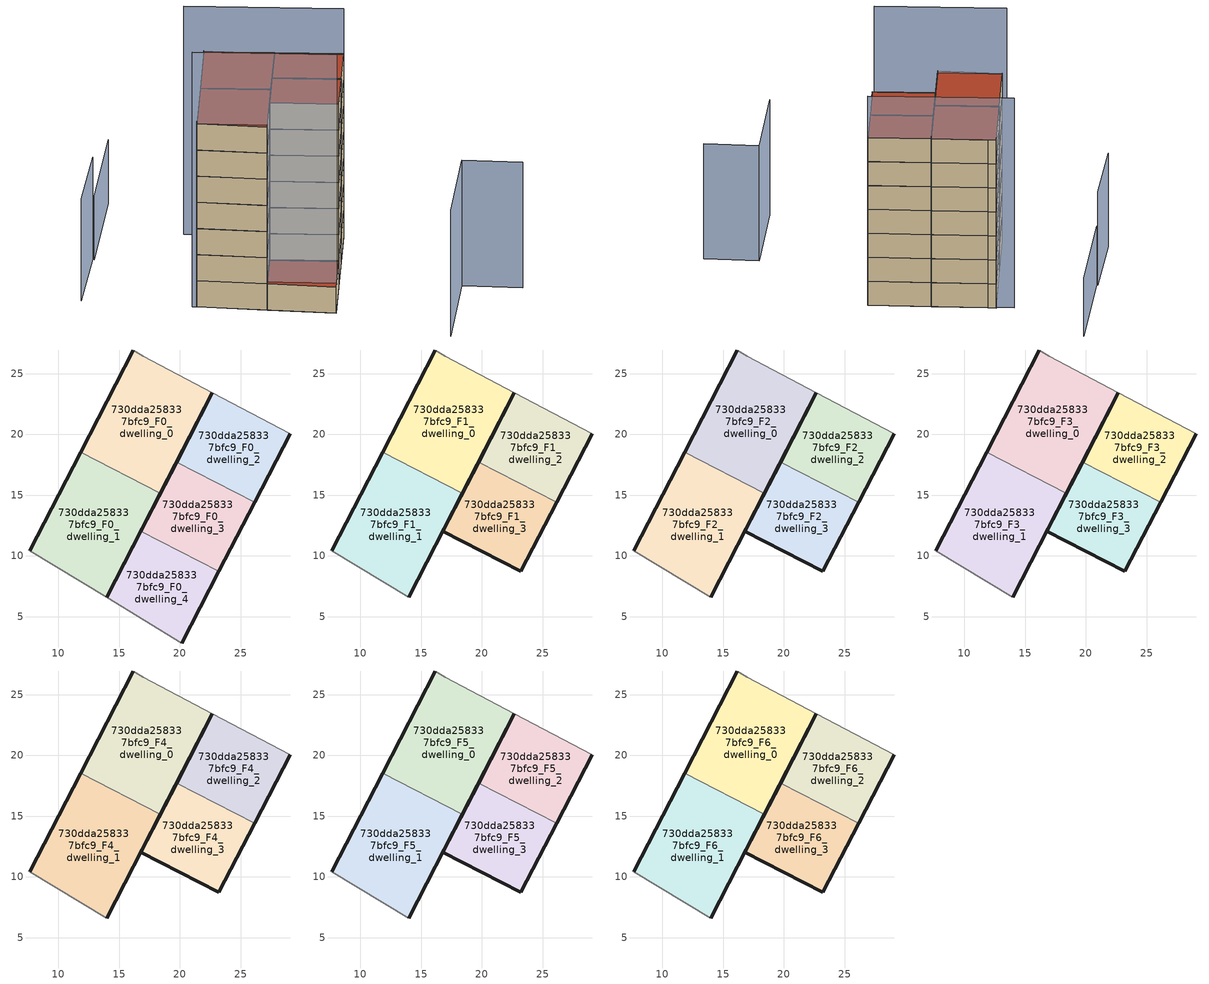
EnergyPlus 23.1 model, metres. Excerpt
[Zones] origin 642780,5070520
730dda258337bfc9_F0_dwelling_0
 floor ground (EU_floor_Construction): 18.41,15.15 22.69,23.42 16.97,26.45 16.17,26.95 11.84,18.55 z0
 wall outside (EU_wall_Construction): 11.84,18.55 16.17,26.95 / 22.69,23.42 18.41,15.15 z0:3
 wall adiabatic (EU_wall_Construction): 16.17,26.95 16.97,26.45 22.69,23.42 z0:3
 wall to 730dda258337bfc9_F0_dwelling_1 (EU_wall_Construction): 18.41,15.15 11.84,18.55 z0:3
730dda258337bfc9_F0_dwelling_1
 floor ground (EU_floor_Construction): 13.98,6.59 18.41,15.15 11.84,18.55 7.66,10.44 z0
 wall outside (EU_wall_Construction): 18.41,15.15 13.98,6.59 / 7.66,10.44 11.84,18.55 z0:3
 wall adiabatic (EU_wall_Construction): 13.98,6.59 7.66,10.44 z0:3
730dda258337bfc9_F0_dwelling_2
 floor ground (EU_floor_Construction): 26.16,14.39 29.08,20.04 22.69,23.42 19.74,17.72 z0
 wall outside (EU_wall_Construction): 29.08,20.04 26.16,14.39 / 19.74,17.72 22.69,23.42 z0:3
 wall adiabatic (EU_wall_Construction): 22.69,23.42 29.08,20.04 z0:3
 wall to 730dda258337bfc9_F0_dwelling_3 (EU_wall_Construction): 26.16,14.39 19.74,17.72 z0:3
730dda258337bfc9_F0_dwelling_3
 floor ground (EU_floor_Construction): 23.22,8.72 26.16,14.39 19.74,17.72 16.8,12.05 z0
 wall outside (EU_wall_Construction): 26.16,14.39 23.22,8.72 / 16.8,12.05 19.74,17.72 z0:3
 wall to 730dda258337bfc9_F0_dwelling_4 (EU_wall_Construction): 23.22,8.72 16.8,12.05 z0:3
730dda258337bfc9_F0_dwelling_4
 floor ground (EU_floor_Construction): 20.17,2.83 23.22,8.72 16.8,12.05 13.98,6.59 z0
 wall outside (EU_wall_Construction): 23.22,8.72 20.17,2.83 / 13.98,6.59 16.8,12.05 z0:3
 wall adiabatic (EU_wall_Construction): 20.17,2.83 13.98,6.59 z0:3
 roof outside (EU_roof_Construction): 23.22,8.72 20.17,2.83 13.98,6.59 16.8,12.05 z3
730dda258337bfc9_F1_dwelling_0
 floor to 730dda258337bfc9_F0_dwelling_0 (EU_floor_Construction): 18.41,15.15 22.69,23.42 16.97,26.45 16.17,26.95 11.84,18.55 z3
 wall outside (EU_wall_Construction): 11.84,18.55 16.17,26.95 / 22.69,23.42 18.41,15.15 z3:6
 wall adiabatic (EU_wall_Construction): 16.17,26.95 16.97,26.45 22.69,23.42 z3:6
 wall to 730dda258337bfc9_F1_dwelling_1 (EU_wall_Construction): 18.41,15.15 11.84,18.55 z3:6
730dda258337bfc9_F1_dwelling_1
 floor to 730dda258337bfc9_F0_dwelling_1 (EU_floor_Construction): 13.98,6.59 18.41,15.15 11.84,18.55 7.66,10.44 z3
 wall outside (EU_wall_Construction): 18.41,15.15 13.98,6.59 / 7.66,10.44 11.84,18.55 z3:6
 wall adiabatic (EU_wall_Construction): 13.98,6.59 7.66,10.44 z3:6
730dda258337bfc9_F1_dwelling_2
 floor to 730dda258337bfc9_F0_dwelling_2 (EU_floor_Construction): 26.16,14.39 29.08,20.04 22.69,23.42 19.74,17.72 z3
 wall outside (EU_wall_Construction): 29.08,20.04 26.16,14.39 / 19.74,17.72 22.69,23.42 z3:6
 wall adiabatic (EU_wall_Construction): 22.69,23.42 29.08,20.04 z3:6
 wall to 730dda258337bfc9_F1_dwelling_3 (EU_wall_Construction): 26.16,14.39 19.74,17.72 z3:6
730dda258337bfc9_F1_dwelling_3
 floor to 730dda258337bfc9_F0_dwelling_3 (EU_floor_Construction): 23.22,8.72 26.16,14.39 19.74,17.72 16.8,12.05 z3
 wall outside (EU_wall_Construction): 26.16,14.39 23.22,8.72 16.8,12.05 19.74,17.72 z3:6
730dda258337bfc9_F2_dwelling_0
 floor to 730dda258337bfc9_F1_dwelling_0 (EU_floor_Construction): 18.41,15.15 22.69,23.42 16.97,26.45 16.17,26.95 11.84,18.55 z6
 wall outside (EU_wall_Construction): 11.84,18.55 16.17,26.95 / 22.69,23.42 18.41,15.15 z6:9
 wall adiabatic (EU_wall_Construction): 16.17,26.95 16.97,26.45 22.69,23.42 z6:9
 wall to 730dda258337bfc9_F2_dwelling_1 (EU_wall_Construction): 18.41,15.15 11.84,18.55 z6:9
730dda258337bfc9_F2_dwelling_1
 floor to 730dda258337bfc9_F1_dwelling_1 (EU_floor_Construction): 13.98,6.59 18.41,15.15 11.84,18.55 7.66,10.44 z6
 wall outside (EU_wall_Construction): 18.41,15.15 13.98,6.59 / 7.66,10.44 11.84,18.55 z6:9
 wall adiabatic (EU_wall_Construction): 13.98,6.59 7.66,10.44 z6:9
730dda258337bfc9_F2_dwelling_2
 floor to 730dda258337bfc9_F1_dwelling_2 (EU_floor_Construction): 26.16,14.39 29.08,20.04 22.69,23.42 19.74,17.72 z6
 wall outside (EU_wall_Construction): 29.08,20.04 26.16,14.39 / 19.74,17.72 22.69,23.42 z6:9
 wall adiabatic (EU_wall_Construction): 22.69,23.42 29.08,20.04 z6:9
 wall to 730dda258337bfc9_F2_dwelling_3 (EU_wall_Construction): 26.16,14.39 19.74,17.72 z6:9
730dda258337bfc9_F2_dwelling_3
 floor to 730dda258337bfc9_F1_dwelling_3 (EU_floor_Construction): 23.22,8.72 26.16,14.39 19.74,17.72 16.8,12.05 z6
 wall outside (EU_wall_Construction): 26.16,14.39 23.22,8.72 16.8,12.05 19.74,17.72 z6:9
730dda258337bfc9_F3_dwelling_0
 floor to 730dda258337bfc9_F2_dwelling_0 (EU_floor_Construction): 18.41,15.15 22.69,23.42 16.97,26.45 16.17,26.95 11.84,18.55 z9
 wall outside (EU_wall_Construction): 11.84,18.55 16.17,26.95 / 22.69,23.42 18.41,15.15 z9:12
 wall adiabatic (EU_wall_Construction): 16.17,26.95 16.97,26.45 22.69,23.42 z9:12
 wall to 730dda258337bfc9_F3_dwelling_1 (EU_wall_Construction): 18.41,15.15 11.84,18.55 z9:12
730dda258337bfc9_F3_dwelling_1
 floor to 730dda258337bfc9_F2_dwelling_1 (EU_floor_Construction): 13.98,6.59 18.41,15.15 11.84,18.55 7.66,10.44 z9
 wall outside (EU_wall_Construction): 18.41,15.15 13.98,6.59 / 7.66,10.44 11.84,18.55 z9:12
 wall adiabatic (EU_wall_Construction): 13.98,6.59 7.66,10.44 z9:12
730dda258337bfc9_F3_dwelling_2
 floor to 730dda258337bfc9_F2_dwelling_2 (EU_floor_Construction): 26.16,14.39 29.08,20.04 22.69,23.42 19.74,17.72 z9
 wall outside (EU_wall_Construction): 29.08,20.04 26.16,14.39 / 19.74,17.72 22.69,23.42 z9:12
 wall adiabatic (EU_wall_Construction): 22.69,23.42 29.08,20.04 z9:12
 wall to 730dda258337bfc9_F3_dwelling_3 (EU_wall_Construction): 26.16,14.39 19.74,17.72 z9:12
730dda258337bfc9_F3_dwelling_3
 floor to 730dda258337bfc9_F2_dwelling_3 (EU_floor_Construction): 23.22,8.72 26.16,14.39 19.74,17.72 16.8,12.05 z9
 wall outside (EU_wall_Construction): 26.16,14.39 23.22,8.72 16.8,12.05 19.74,17.72 z9:12
730dda258337bfc9_F4_dwelling_0
 floor to 730dda258337bfc9_F3_dwelling_0 (EU_floor_Construction): 18.41,15.15 22.69,23.42 16.97,26.45 16.17,26.95 11.84,18.55 z12
 wall outside (EU_wall_Construction): 11.84,18.55 16.17,26.95 / 22.69,23.42 18.41,15.15 z12:15
 wall adiabatic (EU_wall_Construction): 16.17,26.95 16.97,26.45 22.69,23.42 z12:15
 wall to 730dda258337bfc9_F4_dwelling_1 (EU_wall_Construction): 18.41,15.15 11.84,18.55 z12:15
730dda258337bfc9_F4_dwelling_1
 floor to 730dda258337bfc9_F3_dwelling_1 (EU_floor_Construction): 13.98,6.59 18.41,15.15 11.84,18.55 7.66,10.44 z12
 wall outside (EU_wall_Construction): 18.41,15.15 13.98,6.59 / 7.66,10.44 11.84,18.55 z12:15
 wall adiabatic (EU_wall_Construction): 13.98,6.59 7.66,10.44 z12:15
730dda258337bfc9_F4_dwelling_2
 floor to 730dda258337bfc9_F3_dwelling_2 (EU_floor_Construction): 26.16,14.39 29.08,20.04 22.69,23.42 19.74,17.72 z12
 wall outside (EU_wall_Construction): 29.08,20.04 26.16,14.39 / 19.74,17.72 22.69,23.42 z12:15
 wall adiabatic (EU_wall_Construction): 22.69,23.42 29.08,20.04 z12:15
 wall to 730dda258337bfc9_F4_dwelling_3 (EU_wall_Construction): 26.16,14.39 19.74,17.72 z12:15
730dda258337bfc9_F4_dwelling_3
 floor to 730dda258337bfc9_F3_dwelling_3 (EU_floor_Construction): 23.22,8.72 26.16,14.39 19.74,17.72 16.8,12.05 z12
 wall outside (EU_wall_Construction): 26.16,14.39 23.22,8.72 16.8,12.05 19.74,17.72 z12:15
730dda258337bfc9_F5_dwelling_0
 floor to 730dda258337bfc9_F4_dwelling_0 (EU_floor_Construction): 18.41,15.15 22.69,23.42 16.97,26.45 16.17,26.95 11.84,18.55 z15
 wall outside (EU_wall_Construction): 11.84,18.55 16.17,26.95 / 22.69,23.42 18.41,15.15 z15:18
 wall adiabatic (EU_wall_Construction): 16.17,26.95 16.97,26.45 22.69,23.42 z15:18
 wall to 730dda258337bfc9_F5_dwelling_1 (EU_wall_Construction): 18.41,15.15 11.84,18.55 z15:18
730dda258337bfc9_F5_dwelling_1
 floor to 730dda258337bfc9_F4_dwelling_1 (EU_floor_Construction): 13.98,6.59 18.41,15.15 11.84,18.55 7.66,10.44 z15
 wall outside (EU_wall_Construction): 18.41,15.15 13.98,6.59 / 7.66,10.44 11.84,18.55 z15:18
 wall adiabatic (EU_wall_Construction): 13.98,6.59 7.66,10.44 z15:18
730dda258337bfc9_F5_dwelling_2
 floor to 730dda258337bfc9_F4_dwelling_2 (EU_floor_Construction): 26.16,14.39 29.08,20.04 22.69,23.42 19.74,17.72 z15
 wall outside (EU_wall_Construction): 29.08,20.04 26.16,14.39 / 19.74,17.72 22.69,23.42 z15:18
 wall adiabatic (EU_wall_Construction): 22.69,23.42 29.08,20.04 z15:18
 wall to 730dda258337bfc9_F5_dwelling_3 (EU_wall_Construction): 26.16,14.39 19.74,17.72 z15:18
730dda258337bfc9_F5_dwelling_3
 floor to 730dda258337bfc9_F4_dwelling_3 (EU_floor_Construction): 23.22,8.72 26.16,14.39 19.74,17.72 16.8,12.05 z15
 wall outside (EU_wall_Construction): 26.16,14.39 23.22,8.72 16.8,12.05 19.74,17.72 z15:18
730dda258337bfc9_F6_dwelling_0
 floor to 730dda258337bfc9_F5_dwelling_0 (EU_floor_Construction): 18.41,15.15 22.69,23.42 16.97,26.45 16.17,26.95 11.84,18.55 z18
 wall outside (EU_wall_Construction): 11.84,18.55 16.17,26.95 / 22.69,23.42 18.41,15.15 z18:21
 wall adiabatic (EU_wall_Construction): 16.17,26.95 16.97,26.45 22.69,23.42 z18:21
 wall to 730dda258337bfc9_F6_dwelling_1 (EU_wall_Construction): 18.41,15.15 11.84,18.55 z18:21
 roof outside (EU_roof_Construction): 22.69,23.42 18.41,15.15 11.84,18.55 16.17,26.95 16.97,26.45 z21
730dda258337bfc9_F6_dwelling_1
 floor to 730dda258337bfc9_F5_dwelling_1 (EU_floor_Construction): 13.98,6.59 18.41,15.15 11.84,18.55 7.66,10.44 z18
 wall outside (EU_wall_Construction): 18.41,15.15 13.98,6.59 / 7.66,10.44 11.84,18.55 z18:21
 wall adiabatic (EU_wall_Construction): 13.98,6.59 7.66,10.44 z18:21
 roof outside (EU_roof_Construction): 18.41,15.15 13.98,6.59 7.66,10.44 11.84,18.55 z21
730dda258337bfc9_F6_dwelling_2
 floor to 730dda258337bfc9_F5_dwelling_2 (EU_floor_Construction): 26.16,14.39 29.08,20.04 22.69,23.42 19.74,17.72 z18
 wall outside (EU_wall_Construction): 29.08,20.04 26.16,14.39 / 19.74,17.72 22.69,23.42 z18:21
 wall adiabatic (EU_wall_Construction): 22.69,23.42 29.08,20.04 z18:21
 wall to 730dda258337bfc9_F6_dwelling_3 (EU_wall_Construction): 26.16,14.39 19.74,17.72 z18:21
 roof outside (EU_roof_Construction): 29.08,20.04 26.16,14.39 19.74,17.72 22.69,23.42 z21
730dda258337bfc9_F6_dwelling_3
 floor to 730dda258337bfc9_F5_dwelling_3 (EU_floor_Construction): 23.22,8.72 26.16,14.39 19.74,17.72 16.8,12.05 z18
 wall outside (EU_wall_Construction): 26.16,14.39 23.22,8.72 16.8,12.05 19.74,17.72 z18:21
 roof outside (EU_roof_Construction): 26.16,14.39 23.22,8.72 16.8,12.05 19.74,17.72 z21
shading: 28.57,-7.48 35.06,3.64 / 35.06,3.64 40.58,0.42 z0:14.4; 7.26,10.74 20.66,3.77 z0:29.2; 2.96,26.05 -2.64,16.95 z0:11.7; 10.37,38.16 3.01,25.9 z0:7.3; 29.08,20.04 14.22,27.74 z0:26.2
[Building]
EU S2 Campaign: North Axis=0; Terrain=City; Solar Distribution=FullExterior
[Site:Location]
Lyon-Bron: Latitude=45.75; Longitude=5; Time Zone=1; Elevation=198
[SizingPeriod:WeatherFileDays]
AnnualSizingPeriod: Begin Month=1; Begin Day of Month=1; End Month=12; End Day of Month=31; Day of Week for Start Day=Monday; Use Weather File Daylight Saving Period=No; Use Weather File Rain and Snow Indicators=No
[MATERIAL]
EU_InternalMass_Material: Roughness=MediumRough; Thickness=0.1; Conductivity=1; Density=1800; Specific Heat=900; Thermal Absorptance=0.9; Solar Absorptance=0.7; Visible Absorptance=0.7
[MATERIAL:NOMASS] Roughness=MediumRough; Thermal Absorptance=0.9; Solar Absorptance=0.7; Visible Absorptance=0.7
Name | Thermal Resistance
EU_wall_NoMass | 0.776494
EU_roof_NoMass | 0.486893
EU_floor_NoMass | 0.421597
[CONSTRUCTION]
EU_wall_Construction: EU_wall_NoMass
EU_roof_Construction: EU_roof_NoMass
EU_floor_Construction: EU_floor_NoMass
EU_InternalMass_Construction: EU_InternalMass_Material
[ZONE] Type=1; Multiplier=1; Ceiling Height=autocalculate; Floor Area=autocalculate; Part of Total Floor Area=Yes
Name | Volume
730dda258337bfc9_F0_dwelling_0; 730dda258337bfc9_F1_dwelling_0; 730dda258337bfc9_F2_dwelling_0; 730dda258337bfc9_F3_dwelling_0; 730dda258337bfc9_F4_dwelling_0; 730dda258337bfc9_F5_dwelling_0; 730dda258337bfc9_F6_dwelling_0 | 207.753
730dda258337bfc9_F0_dwelling_1; 730dda258337bfc9_F1_dwelling_1; 730dda258337bfc9_F2_dwelling_1; 730dda258337bfc9_F3_dwelling_1; 730dda258337bfc9_F4_dwelling_1; 730dda258337bfc9_F5_dwelling_1; 730dda258337bfc9_F6_dwelling_1 | 207.754
730dda258337bfc9_F0_dwelling_2; 730dda258337bfc9_F1_dwelling_2; 730dda258337bfc9_F2_dwelling_2; 730dda258337bfc9_F3_dwelling_2; 730dda258337bfc9_F4_dwelling_2; 730dda258337bfc9_F5_dwelling_2; 730dda258337bfc9_F6_dwelling_2 | 138.519
730dda258337bfc9_F0_dwelling_3; 730dda258337bfc9_F1_dwelling_3; 730dda258337bfc9_F2_dwelling_3; 730dda258337bfc9_F3_dwelling_3; 730dda258337bfc9_F4_dwelling_3; 730dda258337bfc9_F5_dwelling_3; 730dda258337bfc9_F6_dwelling_3 | 138.529
730dda258337bfc9_F0_dwelling_4 | 138.509
[INTERNALMASS] Construction=EU_InternalMass_Construction
Name | Zone or ZoneList | Surface Area
730dda258337bfc9_F0_dwelling_0_EU_InternalMass | 730dda258337bfc9_F0_dwelling_0 | 69.2507
730dda258337bfc9_F0_dwelling_1_EU_InternalMass | 730dda258337bfc9_F0_dwelling_1 | 69.2509
730dda258337bfc9_F0_dwelling_2_EU_InternalMass | 730dda258337bfc9_F0_dwelling_2 | 46.173
730dda258337bfc9_F0_dwelling_3_EU_InternalMass | 730dda258337bfc9_F0_dwelling_3 | 46.1764
730dda258337bfc9_F0_dwelling_4_EU_InternalMass | 730dda258337bfc9_F0_dwelling_4 | 46.1696
730dda258337bfc9_F1_dwelling_0_EU_InternalMass | 730dda258337bfc9_F1_dwelling_0 | 69.2564
730dda258337bfc9_F1_dwelling_1_EU_InternalMass | 730dda258337bfc9_F1_dwelling_1 | 69.2489
730dda258337bfc9_F1_dwelling_2_EU_InternalMass | 730dda258337bfc9_F1_dwelling_2 | 69.2584
730dda258337bfc9_F1_dwelling_3_EU_InternalMass | 730dda258337bfc9_F1_dwelling_3 | 69.2529
730dda258337bfc9_F2_dwelling_0_EU_InternalMass | 730dda258337bfc9_F2_dwelling_0 | 69.2564
730dda258337bfc9_F2_dwelling_1_EU_InternalMass | 730dda258337bfc9_F2_dwelling_1 | 69.2489
730dda258337bfc9_F2_dwelling_2_EU_InternalMass | 730dda258337bfc9_F2_dwelling_2 | 69.2584
730dda258337bfc9_F2_dwelling_3_EU_InternalMass | 730dda258337bfc9_F2_dwelling_3 | 69.2529
730dda258337bfc9_F3_dwelling_0_EU_InternalMass | 730dda258337bfc9_F3_dwelling_0 | 69.2564
730dda258337bfc9_F3_dwelling_1_EU_InternalMass | 730dda258337bfc9_F3_dwelling_1 | 69.2489
730dda258337bfc9_F3_dwelling_2_EU_InternalMass | 730dda258337bfc9_F3_dwelling_2 | 69.2584
730dda258337bfc9_F3_dwelling_3_EU_InternalMass | 730dda258337bfc9_F3_dwelling_3 | 69.2529
730dda258337bfc9_F4_dwelling_0_EU_InternalMass | 730dda258337bfc9_F4_dwelling_0 | 69.2564
730dda258337bfc9_F4_dwelling_1_EU_InternalMass | 730dda258337bfc9_F4_dwelling_1 | 69.2489
730dda258337bfc9_F4_dwelling_2_EU_InternalMass | 730dda258337bfc9_F4_dwelling_2 | 69.2584
730dda258337bfc9_F4_dwelling_3_EU_InternalMass | 730dda258337bfc9_F4_dwelling_3 | 69.2529
730dda258337bfc9_F5_dwelling_0_EU_InternalMass | 730dda258337bfc9_F5_dwelling_0 | 69.2564
730dda258337bfc9_F5_dwelling_1_EU_InternalMass | 730dda258337bfc9_F5_dwelling_1 | 69.2489
730dda258337bfc9_F5_dwelling_2_EU_InternalMass | 730dda258337bfc9_F5_dwelling_2 | 69.2584
730dda258337bfc9_F5_dwelling_3_EU_InternalMass | 730dda258337bfc9_F5_dwelling_3 | 69.2529
730dda258337bfc9_F6_dwelling_0_EU_InternalMass | 730dda258337bfc9_F6_dwelling_0 | 69.2564
730dda258337bfc9_F6_dwelling_1_EU_InternalMass | 730dda258337bfc9_F6_dwelling_1 | 69.2489
730dda258337bfc9_F6_dwelling_2_EU_InternalMass | 730dda258337bfc9_F6_dwelling_2 | 69.2584
730dda258337bfc9_F6_dwelling_3_EU_InternalMass | 730dda258337bfc9_F6_dwelling_3 | 69.2529
[OTHEREQUIPMENT] Fuel Type=Electricity; Design Level Calculation Method=Watts/Area; Power per Zone Floor Area=1; Fraction Latent=0; Fraction Radiant=0; Fraction Lost=0; Carbon Dioxide Generation Rate=0; EndUse Subcategory=EU_Step8_InternalGains
Name | Zone or ZoneList or Space or SpaceList | Schedule
EU_Step8_InternalGain_730dda258337bfc9_F0_dwelling_0_f000 | 730dda258337bfc9_F0_dwelling_0 | EU_Step8_GainSchedule_730dda258337bfc9_F0_dwelling_0_f000
EU_Step8_InternalGain_730dda258337bfc9_F0_dwelling_1_f000 | 730dda258337bfc9_F0_dwelling_1 | EU_Step8_GainSchedule_730dda258337bfc9_F0_dwelling_1_f000
EU_Step8_InternalGain_730dda258337bfc9_F0_dwelling_2_f000 | 730dda258337bfc9_F0_dwelling_2 | EU_Step8_GainSchedule_730dda258337bfc9_F0_dwelling_2_f000
EU_Step8_InternalGain_730dda258337bfc9_F0_dwelling_3_f000 | 730dda258337bfc9_F0_dwelling_3 | EU_Step8_GainSchedule_730dda258337bfc9_F0_dwelling_3_f000
EU_Step8_InternalGain_730dda258337bfc9_F0_dwelling_4_f000 | 730dda258337bfc9_F0_dwelling_4 | EU_Step8_GainSchedule_730dda258337bfc9_F0_dwelling_4_f000
EU_Step8_InternalGain_730dda258337bfc9_F1_dwelling_0_f000 | 730dda258337bfc9_F1_dwelling_0 | EU_Step8_GainSchedule_730dda258337bfc9_F1_dwelling_0_f000
EU_Step8_InternalGain_730dda258337bfc9_F1_dwelling_1_f000 | 730dda258337bfc9_F1_dwelling_1 | EU_Step8_GainSchedule_730dda258337bfc9_F1_dwelling_1_f000
EU_Step8_InternalGain_730dda258337bfc9_F1_dwelling_2_f000 | 730dda258337bfc9_F1_dwelling_2 | EU_Step8_GainSchedule_730dda258337bfc9_F1_dwelling_2_f000
EU_Step8_InternalGain_730dda258337bfc9_F1_dwelling_3_f000 | 730dda258337bfc9_F1_dwelling_3 | EU_Step8_GainSchedule_730dda258337bfc9_F1_dwelling_3_f000
EU_Step8_InternalGain_730dda258337bfc9_F2_dwelling_0_f000 | 730dda258337bfc9_F2_dwelling_0 | EU_Step8_GainSchedule_730dda258337bfc9_F2_dwelling_0_f000
EU_Step8_InternalGain_730dda258337bfc9_F2_dwelling_1_f000 | 730dda258337bfc9_F2_dwelling_1 | EU_Step8_GainSchedule_730dda258337bfc9_F2_dwelling_1_f000
EU_Step8_InternalGain_730dda258337bfc9_F2_dwelling_2_f000 | 730dda258337bfc9_F2_dwelling_2 | EU_Step8_GainSchedule_730dda258337bfc9_F2_dwelling_2_f000
EU_Step8_InternalGain_730dda258337bfc9_F2_dwelling_3_f000 | 730dda258337bfc9_F2_dwelling_3 | EU_Step8_GainSchedule_730dda258337bfc9_F2_dwelling_3_f000
EU_Step8_InternalGain_730dda258337bfc9_F3_dwelling_0_f000 | 730dda258337bfc9_F3_dwelling_0 | EU_Step8_GainSchedule_730dda258337bfc9_F3_dwelling_0_f000
EU_Step8_InternalGain_730dda258337bfc9_F3_dwelling_1_f000 | 730dda258337bfc9_F3_dwelling_1 | EU_Step8_GainSchedule_730dda258337bfc9_F3_dwelling_1_f000
EU_Step8_InternalGain_730dda258337bfc9_F3_dwelling_2_f000 | 730dda258337bfc9_F3_dwelling_2 | EU_Step8_GainSchedule_730dda258337bfc9_F3_dwelling_2_f000
EU_Step8_InternalGain_730dda258337bfc9_F3_dwelling_3_f000 | 730dda258337bfc9_F3_dwelling_3 | EU_Step8_GainSchedule_730dda258337bfc9_F3_dwelling_3_f000
EU_Step8_InternalGain_730dda258337bfc9_F4_dwelling_0_f000 | 730dda258337bfc9_F4_dwelling_0 | EU_Step8_GainSchedule_730dda258337bfc9_F4_dwelling_0_f000
EU_Step8_InternalGain_730dda258337bfc9_F4_dwelling_1_f000 | 730dda258337bfc9_F4_dwelling_1 | EU_Step8_GainSchedule_730dda258337bfc9_F4_dwelling_1_f000
EU_Step8_InternalGain_730dda258337bfc9_F4_dwelling_2_f000 | 730dda258337bfc9_F4_dwelling_2 | EU_Step8_GainSchedule_730dda258337bfc9_F4_dwelling_2_f000
EU_Step8_InternalGain_730dda258337bfc9_F4_dwelling_3_f000 | 730dda258337bfc9_F4_dwelling_3 | EU_Step8_GainSchedule_730dda258337bfc9_F4_dwelling_3_f000
EU_Step8_InternalGain_730dda258337bfc9_F5_dwelling_0_f000 | 730dda258337bfc9_F5_dwelling_0 | EU_Step8_GainSchedule_730dda258337bfc9_F5_dwelling_0_f000
EU_Step8_InternalGain_730dda258337bfc9_F5_dwelling_1_f000 | 730dda258337bfc9_F5_dwelling_1 | EU_Step8_GainSchedule_730dda258337bfc9_F5_dwelling_1_f000
EU_Step8_InternalGain_730dda258337bfc9_F5_dwelling_2_f000 | 730dda258337bfc9_F5_dwelling_2 | EU_Step8_GainSchedule_730dda258337bfc9_F5_dwelling_2_f000
EU_Step8_InternalGain_730dda258337bfc9_F5_dwelling_3_f000 | 730dda258337bfc9_F5_dwelling_3 | EU_Step8_GainSchedule_730dda258337bfc9_F5_dwelling_3_f000
EU_Step8_InternalGain_730dda258337bfc9_F6_dwelling_0_f000 | 730dda258337bfc9_F6_dwelling_0 | EU_Step8_GainSchedule_730dda258337bfc9_F6_dwelling_0_f000
EU_Step8_InternalGain_730dda258337bfc9_F6_dwelling_1_f000 | 730dda258337bfc9_F6_dwelling_1 | EU_Step8_GainSchedule_730dda258337bfc9_F6_dwelling_1_f000
EU_Step8_InternalGain_730dda258337bfc9_F6_dwelling_2_f000 | 730dda258337bfc9_F6_dwelling_2 | EU_Step8_GainSchedule_730dda258337bfc9_F6_dwelling_2_f000
EU_Step8_InternalGain_730dda258337bfc9_F6_dwelling_3_f000 | 730dda258337bfc9_F6_dwelling_3 | EU_Step8_GainSchedule_730dda258337bfc9_F6_dwelling_3_f000
[ZONEVENTILATION:DESIGNFLOWRATE] Schedule=EU_AlwaysOn; Design Flow Rate Calculation Method=AirChanges/Hour; Air Changes per Hour=0.693814; Ventilation Type=Natural; Fan Pressure Rise=0; Fan Total Efficiency=1; Constant Term Coefficient=1; Temperature Term Coefficient=0; Velocity Term Coefficient=0; Velocity Squared Term Coefficient=0; Minimum Indoor Temperature=-100; Maximum Indoor Temperature=100; Delta Temperature=-100; Minimum Outdoor Temperature=-100; Maximum Outdoor Temperature=100; Maximum Wind Speed=40
Name | Zone or ZoneList or Space or SpaceList
EU_ConstantAir_730dda258337bfc9_F0_dwelling_0 | 730dda258337bfc9_F0_dwelling_0
EU_ConstantAir_730dda258337bfc9_F0_dwelling_1 | 730dda258337bfc9_F0_dwelling_1
EU_ConstantAir_730dda258337bfc9_F0_dwelling_2 | 730dda258337bfc9_F0_dwelling_2
EU_ConstantAir_730dda258337bfc9_F0_dwelling_3 | 730dda258337bfc9_F0_dwelling_3
EU_ConstantAir_730dda258337bfc9_F0_dwelling_4 | 730dda258337bfc9_F0_dwelling_4
EU_ConstantAir_730dda258337bfc9_F1_dwelling_0 | 730dda258337bfc9_F1_dwelling_0
EU_ConstantAir_730dda258337bfc9_F1_dwelling_1 | 730dda258337bfc9_F1_dwelling_1
EU_ConstantAir_730dda258337bfc9_F1_dwelling_2 | 730dda258337bfc9_F1_dwelling_2
EU_ConstantAir_730dda258337bfc9_F1_dwelling_3 | 730dda258337bfc9_F1_dwelling_3
EU_ConstantAir_730dda258337bfc9_F2_dwelling_0 | 730dda258337bfc9_F2_dwelling_0
EU_ConstantAir_730dda258337bfc9_F2_dwelling_1 | 730dda258337bfc9_F2_dwelling_1
EU_ConstantAir_730dda258337bfc9_F2_dwelling_2 | 730dda258337bfc9_F2_dwelling_2
EU_ConstantAir_730dda258337bfc9_F2_dwelling_3 | 730dda258337bfc9_F2_dwelling_3
EU_ConstantAir_730dda258337bfc9_F3_dwelling_0 | 730dda258337bfc9_F3_dwelling_0
EU_ConstantAir_730dda258337bfc9_F3_dwelling_1 | 730dda258337bfc9_F3_dwelling_1
EU_ConstantAir_730dda258337bfc9_F3_dwelling_2 | 730dda258337bfc9_F3_dwelling_2
EU_ConstantAir_730dda258337bfc9_F3_dwelling_3 | 730dda258337bfc9_F3_dwelling_3
EU_ConstantAir_730dda258337bfc9_F4_dwelling_0 | 730dda258337bfc9_F4_dwelling_0
EU_ConstantAir_730dda258337bfc9_F4_dwelling_1 | 730dda258337bfc9_F4_dwelling_1
EU_ConstantAir_730dda258337bfc9_F4_dwelling_2 | 730dda258337bfc9_F4_dwelling_2
EU_ConstantAir_730dda258337bfc9_F4_dwelling_3 | 730dda258337bfc9_F4_dwelling_3
EU_ConstantAir_730dda258337bfc9_F5_dwelling_0 | 730dda258337bfc9_F5_dwelling_0
EU_ConstantAir_730dda258337bfc9_F5_dwelling_1 | 730dda258337bfc9_F5_dwelling_1
EU_ConstantAir_730dda258337bfc9_F5_dwelling_2 | 730dda258337bfc9_F5_dwelling_2
EU_ConstantAir_730dda258337bfc9_F5_dwelling_3 | 730dda258337bfc9_F5_dwelling_3
EU_ConstantAir_730dda258337bfc9_F6_dwelling_0 | 730dda258337bfc9_F6_dwelling_0
EU_ConstantAir_730dda258337bfc9_F6_dwelling_1 | 730dda258337bfc9_F6_dwelling_1
EU_ConstantAir_730dda258337bfc9_F6_dwelling_2 | 730dda258337bfc9_F6_dwelling_2
EU_ConstantAir_730dda258337bfc9_F6_dwelling_3 | 730dda258337bfc9_F6_dwelling_3
[HVACTEMPLATE:THERMOSTAT] Constant Heating Setpoint=20; Constant Cooling Setpoint=50
EU_HeatOnly_730dda258337bfc9_F0_dwelling_0; EU_HeatOnly_730dda258337bfc9_F0_dwelling_1; EU_HeatOnly_730dda258337bfc9_F0_dwelling_2; EU_HeatOnly_730dda258337bfc9_F0_dwelling_3; EU_HeatOnly_730dda258337bfc9_F0_dwelling_4; EU_HeatOnly_730dda258337bfc9_F1_dwelling_0; EU_HeatOnly_730dda258337bfc9_F1_dwelling_1; EU_HeatOnly_730dda258337bfc9_F1_dwelling_2; EU_HeatOnly_730dda258337bfc9_F1_dwelling_3; EU_HeatOnly_730dda258337bfc9_F2_dwelling_0; EU_HeatOnly_730dda258337bfc9_F2_dwelling_1; EU_HeatOnly_730dda258337bfc9_F2_dwelling_2; EU_HeatOnly_730dda258337bfc9_F2_dwelling_3; EU_HeatOnly_730dda258337bfc9_F3_dwelling_0; EU_HeatOnly_730dda258337bfc9_F3_dwelling_1; EU_HeatOnly_730dda258337bfc9_F3_dwelling_2; EU_HeatOnly_730dda258337bfc9_F3_dwelling_3; EU_HeatOnly_730dda258337bfc9_F4_dwelling_0; EU_HeatOnly_730dda258337bfc9_F4_dwelling_1; EU_HeatOnly_730dda258337bfc9_F4_dwelling_2; EU_HeatOnly_730dda258337bfc9_F4_dwelling_3; EU_HeatOnly_730dda258337bfc9_F5_dwelling_0; EU_HeatOnly_730dda258337bfc9_F5_dwelling_1; EU_HeatOnly_730dda258337bfc9_F5_dwelling_2; EU_HeatOnly_730dda258337bfc9_F5_dwelling_3; EU_HeatOnly_730dda258337bfc9_F6_dwelling_0; EU_HeatOnly_730dda258337bfc9_F6_dwelling_1; EU_HeatOnly_730dda258337bfc9_F6_dwelling_2; EU_HeatOnly_730dda258337bfc9_F6_dwelling_3
[HVACTEMPLATE:ZONE:IDEALLOADSAIRSYSTEM] System Availability Schedule=EU_AlwaysOn; Maximum Heating Supply Air Temperature=50; Minimum Cooling Supply Air Temperature=13; Maximum Heating Supply Air Humidity Ratio=0.0156; Minimum Cooling Supply Air Humidity Ratio=0.0077; Heating Limit=NoLimit; Cooling Limit=NoLimit; Heating Availability Schedule=EU_AlwaysOn; Cooling Availability Schedule=EU_CoolingOff; Dehumidification Control Type=ConstantSensibleHeatRatio; Cooling Sensible Heat Ratio=0.7; Dehumidification Setpoint=60; Humidification Control Type=None; Humidification Setpoint=30; Outdoor Air Method=None; Outdoor Air Flow Rate per Person=0.00944; Outdoor Air Flow Rate per Zone Floor Area=0; Outdoor Air Flow Rate per Zone=0; Demand Controlled Ventilation Type=None; Outdoor Air Economizer Type=NoEconomizer; Heat Recovery Type=None; Sensible Heat Recovery Effectiveness=0.7; Latent Heat Recovery Effectiveness=0.65
Name | Template Thermostat
730dda258337bfc9_F0_dwelling_0 | EU_HeatOnly_730dda258337bfc9_F0_dwelling_0
730dda258337bfc9_F0_dwelling_1 | EU_HeatOnly_730dda258337bfc9_F0_dwelling_1
730dda258337bfc9_F0_dwelling_2 | EU_HeatOnly_730dda258337bfc9_F0_dwelling_2
730dda258337bfc9_F0_dwelling_3 | EU_HeatOnly_730dda258337bfc9_F0_dwelling_3
730dda258337bfc9_F0_dwelling_4 | EU_HeatOnly_730dda258337bfc9_F0_dwelling_4
730dda258337bfc9_F1_dwelling_0 | EU_HeatOnly_730dda258337bfc9_F1_dwelling_0
730dda258337bfc9_F1_dwelling_1 | EU_HeatOnly_730dda258337bfc9_F1_dwelling_1
730dda258337bfc9_F1_dwelling_2 | EU_HeatOnly_730dda258337bfc9_F1_dwelling_2
730dda258337bfc9_F1_dwelling_3 | EU_HeatOnly_730dda258337bfc9_F1_dwelling_3
730dda258337bfc9_F2_dwelling_0 | EU_HeatOnly_730dda258337bfc9_F2_dwelling_0
730dda258337bfc9_F2_dwelling_1 | EU_HeatOnly_730dda258337bfc9_F2_dwelling_1
730dda258337bfc9_F2_dwelling_2 | EU_HeatOnly_730dda258337bfc9_F2_dwelling_2
730dda258337bfc9_F2_dwelling_3 | EU_HeatOnly_730dda258337bfc9_F2_dwelling_3
730dda258337bfc9_F3_dwelling_0 | EU_HeatOnly_730dda258337bfc9_F3_dwelling_0
730dda258337bfc9_F3_dwelling_1 | EU_HeatOnly_730dda258337bfc9_F3_dwelling_1
730dda258337bfc9_F3_dwelling_2 | EU_HeatOnly_730dda258337bfc9_F3_dwelling_2
730dda258337bfc9_F3_dwelling_3 | EU_HeatOnly_730dda258337bfc9_F3_dwelling_3
730dda258337bfc9_F4_dwelling_0 | EU_HeatOnly_730dda258337bfc9_F4_dwelling_0
730dda258337bfc9_F4_dwelling_1 | EU_HeatOnly_730dda258337bfc9_F4_dwelling_1
730dda258337bfc9_F4_dwelling_2 | EU_HeatOnly_730dda258337bfc9_F4_dwelling_2
730dda258337bfc9_F4_dwelling_3 | EU_HeatOnly_730dda258337bfc9_F4_dwelling_3
730dda258337bfc9_F5_dwelling_0 | EU_HeatOnly_730dda258337bfc9_F5_dwelling_0
730dda258337bfc9_F5_dwelling_1 | EU_HeatOnly_730dda258337bfc9_F5_dwelling_1
730dda258337bfc9_F5_dwelling_2 | EU_HeatOnly_730dda258337bfc9_F5_dwelling_2
730dda258337bfc9_F5_dwelling_3 | EU_HeatOnly_730dda258337bfc9_F5_dwelling_3
730dda258337bfc9_F6_dwelling_0 | EU_HeatOnly_730dda258337bfc9_F6_dwelling_0
730dda258337bfc9_F6_dwelling_1 | EU_HeatOnly_730dda258337bfc9_F6_dwelling_1
730dda258337bfc9_F6_dwelling_2 | EU_HeatOnly_730dda258337bfc9_F6_dwelling_2
730dda258337bfc9_F6_dwelling_3 | EU_HeatOnly_730dda258337bfc9_F6_dwelling_3
[SIZING:ZONE] Zone Cooling Design Supply Air Temperature Input Method=SupplyAirTemperature; Zone Cooling Design Supply Air Temperature=13; Zone Heating Design Supply Air Temperature Input Method=SupplyAirTemperature; Zone Heating Design Supply Air Temperature=50; Zone Cooling Design Supply Air Humidity Ratio=0.008; Zone Heating Design Supply Air Humidity Ratio=0.008; Cooling Design Air Flow Method=DesignDay; Cooling Design Air Flow Rate=0; Cooling Minimum Air Flow per Zone Floor Area=0.000762; Cooling Minimum Air Flow=0; Cooling Minimum Air Flow Fraction=0.2; Heating Design Air Flow Method=DesignDay; Heating Design Air Flow Rate=0; Heating Maximum Air Flow per Zone Floor Area=0.002032; Heating Maximum Air Flow=0.141576; Heating Maximum Air Flow Fraction=0.3; Account for Dedicated Outdoor Air System=No; Dedicated Outdoor Air System Control Strategy=NeutralSupplyAir; Dedicated Outdoor Air Low Setpoint Temperature for Design=autosize; Dedicated Outdoor Air High Setpoint Temperature for Design=autosize; Zone Load Sizing Method=Sensible Load Only No Latent Load; Zone Latent Cooling Design Supply Air Humidity Ratio Input Method=HumidityRatioDifference; Zone Cooling Design Supply Air Humidity Ratio Difference=0.005; Zone Latent Heating Design Supply Air Humidity Ratio Input Method=HumidityRatioDifference; Zone Humidification Design Supply Air Humidity Ratio Difference=0.005
730dda258337bfc9_F0_dwelling_0; 730dda258337bfc9_F0_dwelling_1; 730dda258337bfc9_F0_dwelling_2; 730dda258337bfc9_F0_dwelling_3; 730dda258337bfc9_F0_dwelling_4; 730dda258337bfc9_F1_dwelling_0; 730dda258337bfc9_F1_dwelling_1; 730dda258337bfc9_F1_dwelling_2; 730dda258337bfc9_F1_dwelling_3; 730dda258337bfc9_F2_dwelling_0; 730dda258337bfc9_F2_dwelling_1; 730dda258337bfc9_F2_dwelling_2; 730dda258337bfc9_F2_dwelling_3; 730dda258337bfc9_F3_dwelling_0; 730dda258337bfc9_F3_dwelling_1; 730dda258337bfc9_F3_dwelling_2; 730dda258337bfc9_F3_dwelling_3; 730dda258337bfc9_F4_dwelling_0; 730dda258337bfc9_F4_dwelling_1; 730dda258337bfc9_F4_dwelling_2; 730dda258337bfc9_F4_dwelling_3; 730dda258337bfc9_F5_dwelling_0; 730dda258337bfc9_F5_dwelling_1; 730dda258337bfc9_F5_dwelling_2; 730dda258337bfc9_F5_dwelling_3; 730dda258337bfc9_F6_dwelling_0; 730dda258337bfc9_F6_dwelling_1; 730dda258337bfc9_F6_dwelling_2; 730dda258337bfc9_F6_dwelling_3
[SCHEDULE:CONSTANT]
Name | Hourly Value
EU_AlwaysOn | 1
EU_CoolingOff | 0
[SCHEDULE:FILE] Column Number=1; Rows to Skip at Top=0; Number of Hours of Data=8760; Column Separator=Comma; Interpolate to Timestep=No; Minutes per Item=60; Adjust Schedule for Daylight Savings=Yes
Name | File
EU_Step8_GainSchedule_730dda258337bfc9_F0_dwelling_0_f000 | ../../schedules/730dda258337bfc9/730dda258337bfc9_F0_dwelling_0_f000_gain.csv
EU_Step8_GainSchedule_730dda258337bfc9_F0_dwelling_1_f000 | ../../schedules/730dda258337bfc9/730dda258337bfc9_F0_dwelling_1_f000_gain.csv
EU_Step8_GainSchedule_730dda258337bfc9_F0_dwelling_2_f000 | ../../schedules/730dda258337bfc9/730dda258337bfc9_F0_dwelling_2_f000_gain.csv
EU_Step8_GainSchedule_730dda258337bfc9_F0_dwelling_3_f000 | ../../schedules/730dda258337bfc9/730dda258337bfc9_F0_dwelling_3_f000_gain.csv
EU_Step8_GainSchedule_730dda258337bfc9_F0_dwelling_4_f000 | ../../schedules/730dda258337bfc9/730dda258337bfc9_F0_dwelling_4_f000_gain.csv
EU_Step8_GainSchedule_730dda258337bfc9_F1_dwelling_0_f000 | ../../schedules/730dda258337bfc9/730dda258337bfc9_F1_dwelling_0_f000_gain.csv
EU_Step8_GainSchedule_730dda258337bfc9_F1_dwelling_1_f000 | ../../schedules/730dda258337bfc9/730dda258337bfc9_F1_dwelling_1_f000_gain.csv
EU_Step8_GainSchedule_730dda258337bfc9_F1_dwelling_2_f000 | ../../schedules/730dda258337bfc9/730dda258337bfc9_F1_dwelling_2_f000_gain.csv
EU_Step8_GainSchedule_730dda258337bfc9_F1_dwelling_3_f000 | ../../schedules/730dda258337bfc9/730dda258337bfc9_F1_dwelling_3_f000_gain.csv
EU_Step8_GainSchedule_730dda258337bfc9_F2_dwelling_0_f000 | ../../schedules/730dda258337bfc9/730dda258337bfc9_F2_dwelling_0_f000_gain.csv
EU_Step8_GainSchedule_730dda258337bfc9_F2_dwelling_1_f000 | ../../schedules/730dda258337bfc9/730dda258337bfc9_F2_dwelling_1_f000_gain.csv
EU_Step8_GainSchedule_730dda258337bfc9_F2_dwelling_2_f000 | ../../schedules/730dda258337bfc9/730dda258337bfc9_F2_dwelling_2_f000_gain.csv
EU_Step8_GainSchedule_730dda258337bfc9_F2_dwelling_3_f000 | ../../schedules/730dda258337bfc9/730dda258337bfc9_F2_dwelling_3_f000_gain.csv
EU_Step8_GainSchedule_730dda258337bfc9_F3_dwelling_0_f000 | ../../schedules/730dda258337bfc9/730dda258337bfc9_F3_dwelling_0_f000_gain.csv
EU_Step8_GainSchedule_730dda258337bfc9_F3_dwelling_1_f000 | ../../schedules/730dda258337bfc9/730dda258337bfc9_F3_dwelling_1_f000_gain.csv
EU_Step8_GainSchedule_730dda258337bfc9_F3_dwelling_2_f000 | ../../schedules/730dda258337bfc9/730dda258337bfc9_F3_dwelling_2_f000_gain.csv
EU_Step8_GainSchedule_730dda258337bfc9_F3_dwelling_3_f000 | ../../schedules/730dda258337bfc9/730dda258337bfc9_F3_dwelling_3_f000_gain.csv
EU_Step8_GainSchedule_730dda258337bfc9_F4_dwelling_0_f000 | ../../schedules/730dda258337bfc9/730dda258337bfc9_F4_dwelling_0_f000_gain.csv
EU_Step8_GainSchedule_730dda258337bfc9_F4_dwelling_1_f000 | ../../schedules/730dda258337bfc9/730dda258337bfc9_F4_dwelling_1_f000_gain.csv
EU_Step8_GainSchedule_730dda258337bfc9_F4_dwelling_2_f000 | ../../schedules/730dda258337bfc9/730dda258337bfc9_F4_dwelling_2_f000_gain.csv
EU_Step8_GainSchedule_730dda258337bfc9_F4_dwelling_3_f000 | ../../schedules/730dda258337bfc9/730dda258337bfc9_F4_dwelling_3_f000_gain.csv
EU_Step8_GainSchedule_730dda258337bfc9_F5_dwelling_0_f000 | ../../schedules/730dda258337bfc9/730dda258337bfc9_F5_dwelling_0_f000_gain.csv
EU_Step8_GainSchedule_730dda258337bfc9_F5_dwelling_1_f000 | ../../schedules/730dda258337bfc9/730dda258337bfc9_F5_dwelling_1_f000_gain.csv
EU_Step8_GainSchedule_730dda258337bfc9_F5_dwelling_2_f000 | ../../schedules/730dda258337bfc9/730dda258337bfc9_F5_dwelling_2_f000_gain.csv
EU_Step8_GainSchedule_730dda258337bfc9_F5_dwelling_3_f000 | ../../schedules/730dda258337bfc9/730dda258337bfc9_F5_dwelling_3_f000_gain.csv
EU_Step8_GainSchedule_730dda258337bfc9_F6_dwelling_0_f000 | ../../schedules/730dda258337bfc9/730dda258337bfc9_F6_dwelling_0_f000_gain.csv
EU_Step8_GainSchedule_730dda258337bfc9_F6_dwelling_1_f000 | ../../schedules/730dda258337bfc9/730dda258337bfc9_F6_dwelling_1_f000_gain.csv
EU_Step8_GainSchedule_730dda258337bfc9_F6_dwelling_2_f000 | ../../schedules/730dda258337bfc9/730dda258337bfc9_F6_dwelling_2_f000_gain.csv
EU_Step8_GainSchedule_730dda258337bfc9_F6_dwelling_3_f000 | ../../schedules/730dda258337bfc9/730dda258337bfc9_F6_dwelling_3_f000_gain.csv
